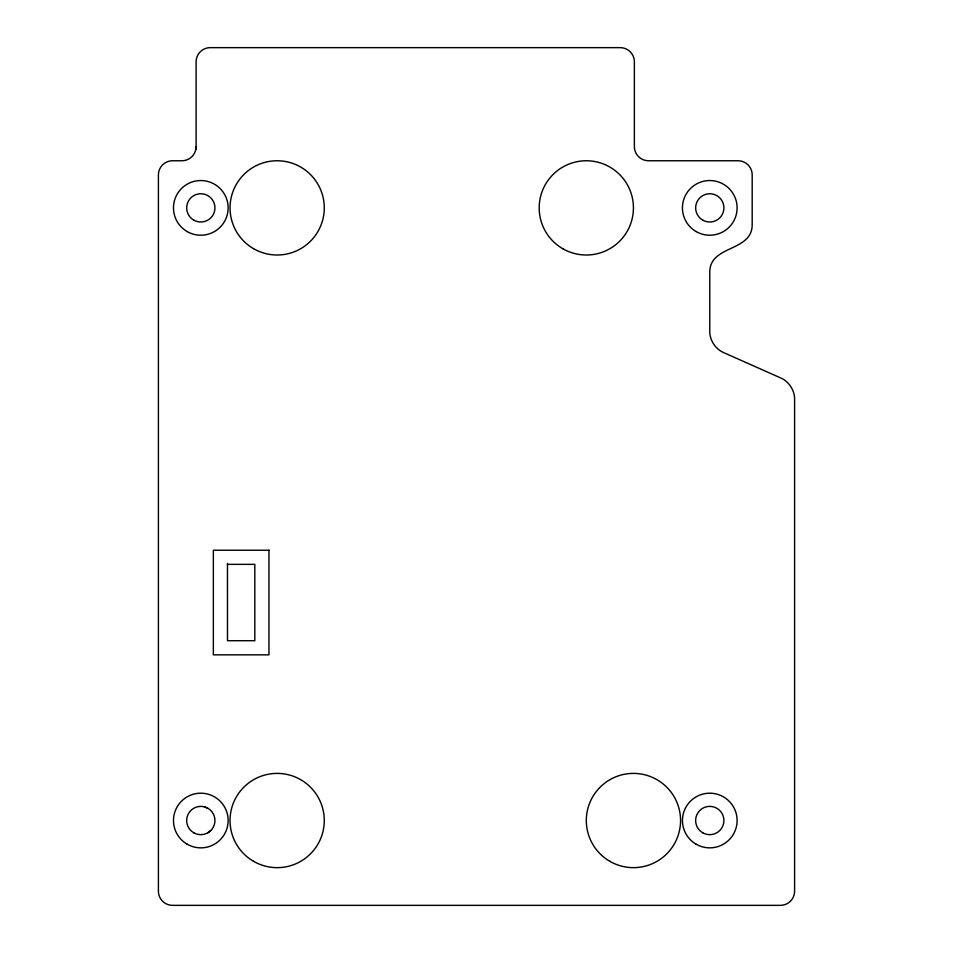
<?xml version="1.0" encoding="UTF-8"?>
<svg xmlns="http://www.w3.org/2000/svg" width="953" height="953" viewBox="0 0 953 953"><rect width="100%" height="100%" fill="white"/><g stroke="black" fill="none" stroke-linecap="round" stroke-linejoin="round"><path stroke-width="1.43" d="M207.885 832.767L210.804 830.516M227.493 564.355L254.82 564.355L254.82 640.702L227.493 640.702L227.469 563.294M204.466 806.869L207.885 808.275M196.104 149.442L196.104 61.79A14.14 14.14 0 0 1 210.232 47.65L620.236 47.65A14.14 14.14 0 0 1 634.376 61.79L634.376 146.619A14.14 14.14 0 0 0 648.516 160.759L738.051 160.759A14.14 14.14 0 0 1 752.191 174.887L752.191 224.848C752.024 251.949 709.937 244.861 709.771 271.974L709.771 332.299C710.128 340.578 715.274 348.488 722.696 352.181L781.686 378.389C789.108 382.082 794.242 389.991 794.599 398.271L794.599 891.21A14.14 14.14 0 0 1 780.459 905.35L172.541 905.35A14.14 14.14 0 0 1 158.401 891.21L158.401 174.887A14.14 14.14 0 0 1 172.541 160.759L181.963 160.759A14.14 14.14 0 0 0 196.104 146.619M268.96 550.226L213.353 550.226L213.353 654.842L268.96 654.842L268.96 550.226M193.745 832.767A14.14 14.14 0 0 0 214.949 820.521A14.14 14.14 0 0 0 193.745 808.275A14.14 14.14 0 0 0 193.745 832.767M702.706 832.767A14.14 14.14 0 0 0 723.911 820.521A14.14 14.14 0 0 0 702.706 808.275A14.14 14.14 0 0 0 702.706 832.767M193.745 220.119A14.14 14.14 0 0 0 214.949 207.885A14.14 14.14 0 0 0 193.745 195.639A14.14 14.14 0 0 0 193.745 220.119M702.706 220.119A14.14 14.14 0 0 0 723.911 207.885A14.14 14.14 0 0 0 702.706 195.639A14.14 14.14 0 0 0 702.706 220.119M187.145 231.555A27.339 27.339 0 0 0 228.148 207.885A27.339 27.339 0 0 0 187.145 184.203A27.339 27.339 0 0 0 187.145 231.555M696.107 231.555A27.339 27.339 0 0 0 737.11 207.885A27.339 27.339 0 0 0 696.107 184.203A27.339 27.339 0 0 0 696.107 231.555M187.145 844.191A27.339 27.339 0 0 0 228.148 820.521A27.339 27.339 0 0 0 187.145 796.851A27.339 27.339 0 0 0 187.145 844.191M696.107 844.191A27.339 27.339 0 0 0 737.11 820.521A27.339 27.339 0 0 0 696.107 796.851A27.339 27.339 0 0 0 696.107 844.191M253.593 248.697A47.126 47.126 0 0 0 324.282 207.885A47.126 47.126 0 0 0 253.593 167.073A47.126 47.126 0 0 0 253.593 248.697M253.593 861.333A47.126 47.126 0 0 0 324.282 820.521A47.126 47.126 0 0 0 253.593 779.709A47.126 47.126 0 0 0 253.593 861.333M609.872 861.333A47.126 47.126 0 0 0 680.561 820.521A47.126 47.126 0 0 0 609.872 779.709A47.126 47.126 0 0 0 609.872 861.333M562.746 248.697A47.126 47.126 0 0 0 633.435 207.885A47.126 47.126 0 0 0 562.746 167.073A47.126 47.126 0 0 0 562.746 248.697"/></g></svg>
